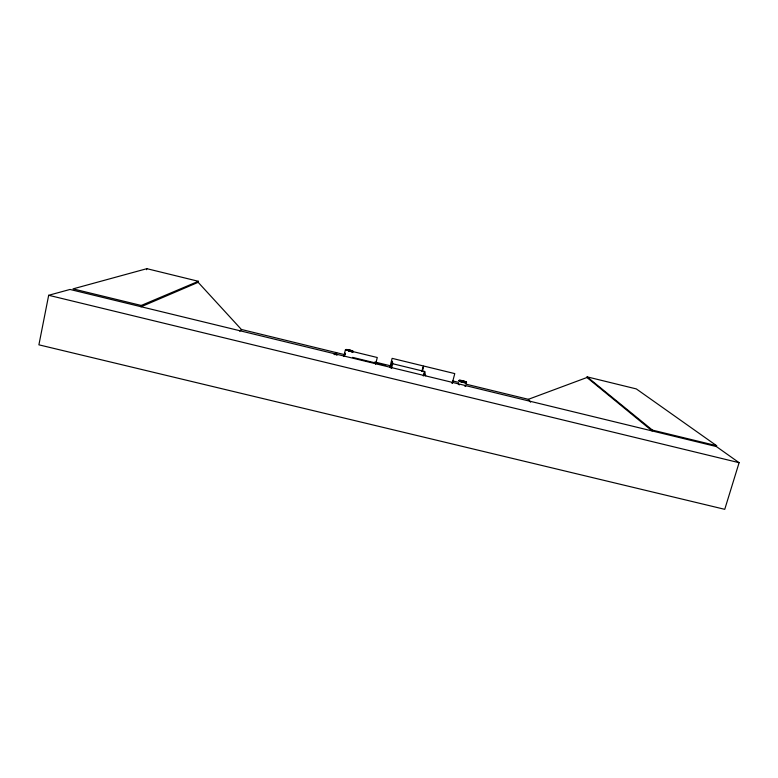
<?xml version="1.0" encoding="UTF-8"?>
<svg xmlns="http://www.w3.org/2000/svg" width="778" height="778" viewBox="0 0 778 778"><rect width="100%" height="100%" fill="white"/><g stroke="black" fill="none" stroke-linecap="round" stroke-linejoin="round"><path stroke-width="1.17" d="M48.674 295.28L38.9 344.829L724.746 509.327L739.1 462.686L716.363 446.543L70.01 289.455L48.674 295.28L739.1 462.686M146.663 269.713L146.877 268.673L198.38 281.296L198.157 282.326L140.944 306.814L141.236 305.462L198.38 281.296M335.279 354.457L335.785 352.453L336.748 352.949M343.769 356.509L345.413 349.76L377.272 357.51L375.599 364.24M389.914 367.158L392.122 358.357L423.251 365.932L421.851 371.417M390.741 367.994L392.433 361.264L392.666 363.734L391.529 368.286M422.337 371.534L423.738 366.049L454.77 373.605L452.203 383.457M423.3 375.998L424.467 371.466L425.702 375.803M424 374.967L424.876 371.563L392.647 363.725M465.74 384.099L528.359 399.318L586.952 377.505L587.127 376.863L636.316 388.912L716.616 445.706L716.363 446.543M587.127 376.863L652.402 430.098L652.159 430.934L586.952 377.505M462.395 381.288L463.075 381.366L462.511 380.967M461.976 381.026L462.599 381.162M334.598 354.058L334.073 354.554L335.337 354.467M239.712 331.214L241.569 329.512L345.354 354.836M349.935 350.421L348.933 350.363M349.633 350.382L348.943 350.392L349.448 350.333M146.877 268.673L73.025 288.881L141.236 305.462M463.056 382.222L462.988 381.988M462.91 381.152L462.122 381.191M462.871 381.249L462.21 380.957M349.303 350.217L349.799 350.411M349.166 350.382L349.662 350.285M461.967 381.055L463.017 381.259M374.86 362.003L391.383 366.02M452.757 380.948L458.66 382.377M652.402 430.098L716.616 445.706M352.56 357.374L385.625 365.417M451.824 382.795L452.349 382.922M349.517 351.277L349.371 351.238A3.822 0.535 13.7 0 1 348.418 350.946M336.232 354.924L337.039 355.225M198.157 282.326L241.491 329.58M530.586 402.177L528.359 399.318M347.562 350.547A3.822 0.535 13.7 0 1 346.735 349.507A3.822 0.535 13.7 0 1 352.424 350.897A3.822 0.535 13.7 0 1 351.296 351.452M350.382 351.286A3.822 0.535 13.7 0 1 348.456 350.82M346.161 350.382A3.812 0.535 13.7 0 1 347.669 349.993A3.812 0.535 13.7 0 1 352.687 351.413A3.812 0.535 13.7 0 1 351.199 351.812M346.774 350.401A3.822 0.535 13.7 0 1 347.173 349.682A3.822 0.535 13.7 0 1 352.59 351.111A3.822 0.535 13.7 0 1 351.257 351.578M345.189 354.369A3.812 0.554 13.7 0 1 344.907 353.873M345.092 353.154A3.812 0.545 13.7 0 0 345.024 353.426A3.871 0.554 13.7 0 0 344.907 353.669A3.871 0.554 13.7 0 0 345.199 354.116M465.594 386.18A3.939 0.574 14.7 0 1 465.555 386.326M465.614 385.917A3.88 0.564 14.7 0 1 464.738 386.121M459.428 384.828A3.88 0.564 14.7 0 1 458.777 384.546M458.174 383.953A3.88 0.564 14.7 0 1 458.475 383.885M335.892 352.94L336.349 353.883L335.892 352.94M460.411 381.171A3.89 0.554 14.7 0 0 466.537 382.397A3.89 0.554 14.7 0 0 461.539 380.481A3.89 0.554 14.7 0 0 460.411 381.171M460.323 381.531A3.871 0.554 14.7 0 0 466.421 382.757A3.871 0.554 14.7 0 0 461.451 380.841A3.871 0.554 14.7 0 0 460.323 381.521A3.871 0.554 14.7 0 0 466.421 382.747A3.871 0.554 14.7 0 0 461.442 380.85A3.871 0.554 14.7 0 0 460.323 381.531M460.372 381.317A3.89 0.554 14.7 0 0 466.499 382.543A3.89 0.554 14.7 0 0 461.5 380.627A3.89 0.554 14.7 0 0 460.372 381.317"/></g></svg>
